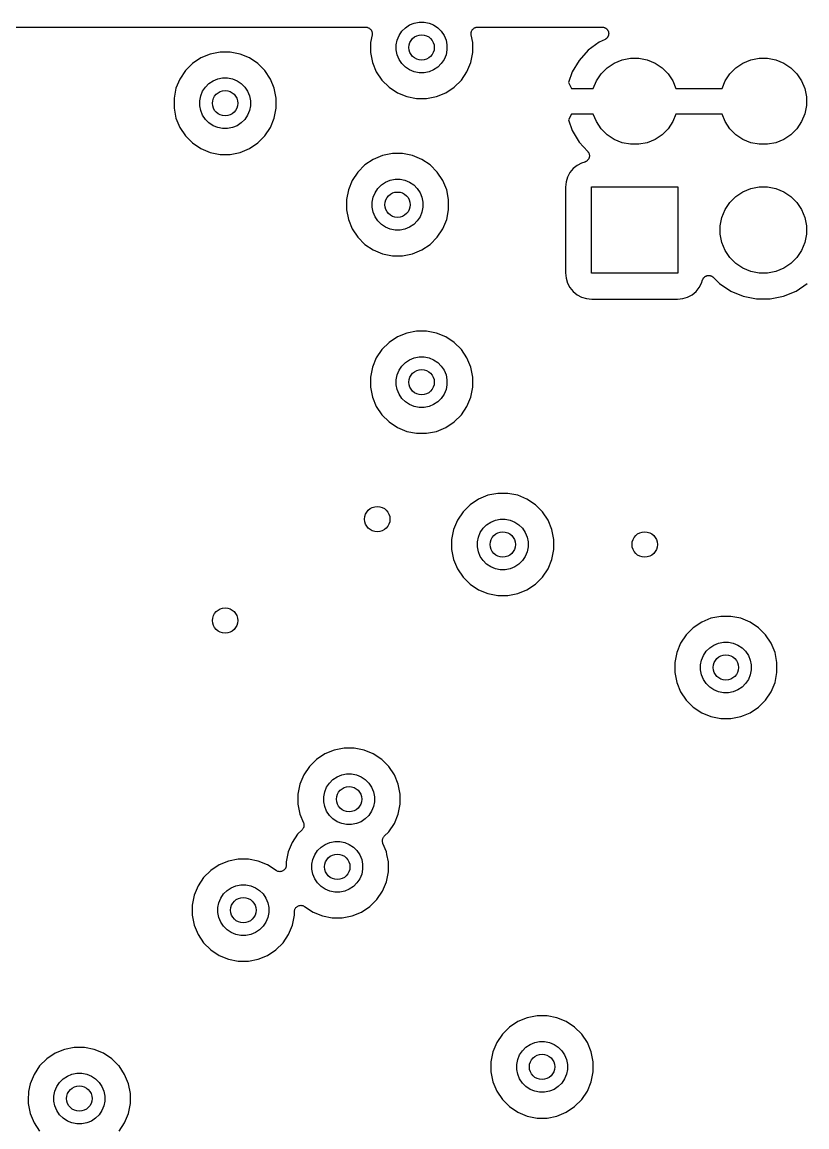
# Model space of a CAD drawing. Extents: x -1.3 to 94.4, y -81.8 to 12.8.
# Drawn here: x 58.12 to 73.6, y -21.68 to 0.1 of the extents above; entities that cross this region are included whole.
import ezdxf

# ---------------------------------------------------------------- set-up
doc = ezdxf.new("R2010")
doc.units = 0
doc.layers.add('BLACK', color=7, linetype='CONTINUOUS')

msp = doc.modelspace()

# ---------------------------------------------------------------- linework, layer by layer
at = {"layer": 'BLACK', "linetype": 'CONTINUOUS'}
for p, q in [((48.877, 0), (64.8971, 0)), ((64.8971, 0), (64.898, -0.000007)), ((65.6813, -0.011625), (65.7632, 0.043094)), ((65.7632, 0.043094), (65.8542, 0.080785)), ((65.8542, 0.080785), (65.9508, 0.1)), ((65.9508, 0.1), (66.0492, 0.1)), ((66.0492, 0.1), (66.1458, 0.080785)), ((66.1458, 0.080785), (66.2368, 0.043094)), ((66.2368, 0.043094), (66.3187, -0.011625)), ((67.0911, -0.001164), (67.1029, 0)), ((67.1029, 0), (69.5619, 0)), ((69.5619, 0), (69.5637, -0.000012)), ((64.898, -0.000007), (64.8981, -0.000005)), ((64.8981, -0.000005), (64.8981, -0.000007)), ((64.8981, -0.000007), (64.8988, -0.000012)), ((64.8988, -0.000012), (64.911, -0.001371)), ((64.911, -0.001371), (64.9227, -0.002617)), ((64.9227, -0.002617), (64.9231, -0.002731)), ((64.9231, -0.002731), (64.9235, -0.002775)), ((64.9235, -0.002775), (64.935, -0.006437)), ((64.935, -0.006437), (64.9464, -0.009967)), ((64.9464, -0.009967), (64.9467, -0.010152)), ((64.9467, -0.010152), (64.9471, -0.01027)), ((64.9471, -0.01027), (64.9576, -0.016057)), ((64.9576, -0.016057), (64.9682, -0.021774)), ((64.9682, -0.021774), (64.9685, -0.022024)), ((64.9685, -0.022024), (64.9688, -0.022211)), ((64.9688, -0.022211), (64.978, -0.029923)), ((64.978, -0.029923), (64.9873, -0.03759)), ((64.9873, -0.03759), (64.9875, -0.037892)), ((64.9875, -0.037892), (64.9878, -0.038143)), ((64.9878, -0.038143), (64.9953, -0.047514)), ((65.0216, -0.151777), (64.992, -0.300721)), ((64.9953, -0.047514), (65.0029, -0.056811)), ((65.0029, -0.056811), (65.0031, -0.057155)), ((65.0031, -0.057155), (65.0033, -0.057459)), ((65.0033, -0.057459), (65.0089, -0.068072)), ((65.0089, -0.068072), (65.0145, -0.078707)), ((65.0145, -0.078707), (65.0146, -0.079083)), ((65.0146, -0.079083), (65.0148, -0.079425)), ((65.0148, -0.079425), (65.0182, -0.090909)), ((65.0182, -0.090909), (65.0217, -0.102441)), ((65.0228, -0.139804), (65.0216, -0.151777)), ((65.0217, -0.102441), (65.0217, -0.102828)), ((65.0217, -0.102828), (65.0218, -0.103203)), ((65.0218, -0.103203), (65.0229, -0.115181)), ((65.0241, -0.127887), (65.0228, -0.139804)), ((65.0229, -0.115181), (65.0241, -0.127111)), ((65.0241, -0.127111), (65.024, -0.127499)), ((65.024, -0.127499), (65.0241, -0.127887)), ((65.5192, -0.254155), (65.5569, -0.163161)), ((65.5569, -0.163161), (65.6116, -0.081269)), ((65.6116, -0.081269), (65.6813, -0.011625)), ((66.3187, -0.011625), (66.3884, -0.081269)), ((66.3884, -0.081269), (66.4431, -0.163161)), ((66.4431, -0.163161), (66.4808, -0.254155)), ((66.9759, -0.125337), (66.9773, -0.113389)), ((66.976, -0.125724), (66.9759, -0.125337)), ((66.9759, -0.126113), (66.976, -0.125724)), ((66.977, -0.138009), (66.9759, -0.126113)), ((66.978, -0.150035), (66.977, -0.138009)), ((66.9773, -0.113389), (66.9785, -0.101463)), ((66.9782, -0.150775), (66.978, -0.150035)), ((66.9782, -0.150797), (66.9782, -0.150775)), ((66.9782, -0.150818), (66.9782, -0.150797)), ((66.9784, -0.151776), (66.9782, -0.150818)), ((67.008, -0.300721), (66.9784, -0.151776)), ((66.9785, -0.101463), (66.9786, -0.101093)), ((66.9786, -0.101093), (66.9787, -0.100703)), ((66.9787, -0.100703), (66.9823, -0.089288)), ((66.9823, -0.089288), (66.9859, -0.077786)), ((66.9859, -0.077786), (66.986, -0.077439)), ((66.986, -0.077439), (66.9862, -0.077071)), ((66.9862, -0.077071), (66.9919, -0.066603)), ((66.9919, -0.066603), (66.9976, -0.055983)), ((66.9976, -0.055983), (66.9979, -0.055682)), ((66.9979, -0.055682), (66.9981, -0.055341)), ((66.9981, -0.055341), (67.0058, -0.046133)), ((67.0058, -0.046133), (67.0134, -0.036885)), ((67.0134, -0.036885), (67.0137, -0.036639)), ((67.0137, -0.036639), (67.014, -0.03634)), ((67.014, -0.03634), (67.0233, -0.028832)), ((67.0233, -0.028832), (67.0327, -0.021219)), ((67.0327, -0.021219), (67.033, -0.021035)), ((67.033, -0.021035), (67.0333, -0.020792)), ((67.0333, -0.020792), (67.0438, -0.015269)), ((67.0438, -0.015269), (67.0545, -0.009583)), ((67.0545, -0.009583), (67.0549, -0.009469)), ((67.0549, -0.009469), (67.0553, -0.00929)), ((67.0553, -0.00929), (67.0668, -0.005895)), ((67.0668, -0.005895), (67.0783, -0.002419)), ((67.0783, -0.002419), (67.0786, -0.002381)), ((67.0786, -0.002381), (67.079, -0.00227)), ((67.079, -0.00227), (67.0911, -0.001164)), ((69.5637, -0.000012), (69.5726, -0.001017)), ((69.5726, -0.001017), (69.5816, -0.00154)), ((69.5816, -0.00154), (69.5849, -0.002395)), ((69.5849, -0.002395), (69.5883, -0.002775)), ((69.5883, -0.002775), (69.5969, -0.0055)), ((69.5969, -0.0055), (69.6056, -0.007759)), ((69.6056, -0.007759), (69.6087, -0.009239)), ((69.6087, -0.009239), (69.6119, -0.01027)), ((69.6119, -0.01027), (69.6198, -0.014605)), ((69.6198, -0.014605), (69.6279, -0.018519)), ((69.6279, -0.018519), (69.6307, -0.020571)), ((69.6307, -0.020571), (69.6337, -0.022211)), ((69.6337, -0.022211), (69.6405, -0.027992)), ((69.6405, -0.027992), (69.6478, -0.033412)), ((69.6514, -0.217115), (69.6444, -0.222813)), ((69.6478, -0.033412), (69.65, -0.035954)), ((69.65, -0.035954), (69.6526, -0.038143)), ((69.6536, -0.214488), (69.6514, -0.217115)), ((69.6526, -0.038143), (69.6583, -0.045158)), ((69.6561, -0.212195), (69.6536, -0.214488)), ((69.6615, -0.204955), (69.6561, -0.212195)), ((69.6583, -0.045158), (69.6643, -0.05187)), ((69.6672, -0.198017), (69.6615, -0.204955)), ((69.6643, -0.05187), (69.666, -0.054803)), ((69.666, -0.054803), (69.6682, -0.057459)), ((69.6688, -0.19502), (69.6672, -0.198017)), ((69.6682, -0.057459), (69.6723, -0.065435)), ((69.6708, -0.192279), (69.6688, -0.19502)), ((69.6747, -0.184136), (69.6708, -0.192279)), ((69.6723, -0.065435), (69.6769, -0.073189)), ((69.679, -0.176214), (69.6747, -0.184136)), ((69.6769, -0.073189), (69.6781, -0.076409)), ((69.6781, -0.076409), (69.6797, -0.079425)), ((69.68, -0.172957), (69.679, -0.176214)), ((69.6797, -0.079425), (69.6822, -0.08805)), ((69.6814, -0.169875), (69.68, -0.172957)), ((69.6836, -0.16114), (69.6814, -0.169875)), ((69.6822, -0.08805), (69.6852, -0.096558)), ((69.6863, -0.152537), (69.6836, -0.16114)), ((69.6852, -0.096558), (69.6857, -0.099939)), ((69.6857, -0.099939), (69.6867, -0.103203)), ((69.6867, -0.149146), (69.6863, -0.152537)), ((69.6867, -0.103203), (69.6875, -0.112155)), ((69.6875, -0.145839), (69.6867, -0.149146)), ((69.6875, -0.112155), (69.6888, -0.121086)), ((69.688, -0.136839), (69.6875, -0.145839)), ((69.6889, -0.127887), (69.688, -0.136839)), ((69.6888, -0.121086), (69.6886, -0.124496)), ((69.6886, -0.124496), (69.6889, -0.127887)), ((64.992, -0.300721), (64.992, -0.499279)), ((65.5, -0.350754), (65.5192, -0.254155)), ((65.5, -0.449246), (65.5, -0.350754)), ((66.4808, -0.254155), (66.5, -0.350754)), ((66.5, -0.350754), (66.5, -0.449246)), ((67.008, -0.499279), (67.008, -0.300721)), ((69.499, -0.297639), (69.2857, -0.456733)), ((69.6165, -0.241658), (69.499, -0.297639)), ((69.6242, -0.237011), (69.6165, -0.241658)), ((69.6322, -0.232781), (69.6242, -0.237011)), ((69.6348, -0.230623), (69.6322, -0.232781)), ((69.6377, -0.228866), (69.6348, -0.230623)), ((69.6444, -0.222813), (69.6377, -0.228866)), ((61.6475, -0.606723), (61.4824, -0.717038)), ((61.831, -0.530736), (61.6475, -0.606723)), ((62.0257, -0.492), (61.831, -0.530736)), ((62.2243, -0.492), (62.0257, -0.492)), ((62.419, -0.530736), (62.2243, -0.492)), ((62.6025, -0.606722), (62.419, -0.530736)), ((62.7676, -0.717033), (62.6025, -0.606722)), ((64.992, -0.499279), (65.0307, -0.694022)), ((65.5192, -0.545845), (65.5, -0.449246)), ((65.5569, -0.636839), (65.5192, -0.545845)), ((65.6116, -0.718731), (65.5569, -0.636839)), ((66.4431, -0.636839), (66.3884, -0.718731)), ((66.4808, -0.545845), (66.4431, -0.636839)), ((66.5, -0.449246), (66.4808, -0.545845)), ((66.9693, -0.694022), (67.008, -0.499279)), ((69.2857, -0.456733), (69.1075, -0.654386)), ((69.7974, -0.70674), (69.9521, -0.642665)), ((69.9521, -0.642665), (70.1163, -0.61)), ((70.1163, -0.61), (70.2837, -0.61)), ((70.2837, -0.61), (70.4479, -0.642665)), ((70.4479, -0.642665), (70.6026, -0.70674)), ((72.3374, -0.70674), (72.4921, -0.642665)), ((72.4921, -0.642665), (72.6563, -0.61)), ((72.6563, -0.61), (72.8237, -0.61)), ((72.8237, -0.61), (72.9879, -0.642665)), ((72.9879, -0.642665), (73.1426, -0.70674)), ((61.342, -0.857441), (61.2317, -1.02253)), ((61.4824, -0.717038), (61.342, -0.857441)), ((62.908, -0.857435), (62.7676, -0.717033)), ((63.0183, -1.02253), (62.908, -0.857435)), ((65.0307, -0.694022), (65.1067, -0.877466)), ((65.6813, -0.788375), (65.6116, -0.718731)), ((65.7632, -0.843094), (65.6813, -0.788375)), ((65.8542, -0.880785), (65.7632, -0.843094)), ((66.2368, -0.843094), (66.1458, -0.880785)), ((66.3187, -0.788375), (66.2368, -0.843094)), ((66.3884, -0.718731), (66.3187, -0.788375)), ((66.8933, -0.877468), (66.9693, -0.694022)), ((69.1075, -0.654386), (68.9714, -0.882991)), ((69.5398, -0.918156), (69.6582, -0.799762)), ((69.6582, -0.799762), (69.7974, -0.70674)), ((70.6026, -0.70674), (70.7418, -0.799762)), ((70.7418, -0.799762), (70.8602, -0.918156)), ((72.0798, -0.918156), (72.1982, -0.799762)), ((72.1982, -0.799762), (72.3374, -0.70674)), ((73.1426, -0.70674), (73.2818, -0.799762)), ((73.2818, -0.799762), (73.4002, -0.918156)), ((61.2317, -1.02253), (61.1557, -1.20598)), ((61.8063, -1.11162), (61.8882, -1.05691)), ((61.8882, -1.05691), (61.9792, -1.01921)), ((61.9792, -1.01921), (62.0758, -1)), ((62.0758, -1), (62.1742, -1)), ((62.1742, -1), (62.2708, -1.01921)), ((62.2708, -1.01921), (62.3618, -1.05691)), ((62.3618, -1.05691), (62.4437, -1.11162)), ((63.0943, -1.20598), (63.0183, -1.02253)), ((65.1067, -0.877466), (65.217, -1.04256)), ((65.217, -1.04256), (65.3574, -1.18296)), ((65.9508, -0.9), (65.8542, -0.880785)), ((66.0492, -0.9), (65.9508, -0.9)), ((66.1458, -0.880785), (66.0492, -0.9)), ((66.6426, -1.18297), (66.783, -1.04256)), ((66.783, -1.04256), (66.8933, -0.877468)), ((68.9714, -0.882991), (68.8968, -1.09324)), ((69.3852, -1.206), (69.4467, -1.05737)), ((69.4467, -1.05737), (69.5398, -0.918156)), ((70.8602, -0.918156), (70.9533, -1.05737)), ((70.9533, -1.05737), (71.0148, -1.206)), ((71.9252, -1.206), (71.9867, -1.05737)), ((71.9867, -1.05737), (72.0798, -0.918156)), ((73.4002, -0.918156), (73.4933, -1.05737)), ((73.4933, -1.05737), (73.5573, -1.21206)), ((61.1557, -1.20598), (61.117, -1.40072)), ((61.6442, -1.35415), (61.6819, -1.26316)), ((61.6819, -1.26316), (61.7366, -1.18127)), ((61.7366, -1.18127), (61.8063, -1.11162)), ((62.4437, -1.11162), (62.5134, -1.18127)), ((62.5134, -1.18127), (62.5681, -1.26316)), ((62.5681, -1.26316), (62.6058, -1.35415)), ((63.133, -1.40072), (63.0943, -1.20598)), ((65.3574, -1.18296), (65.5225, -1.29328)), ((65.5225, -1.29328), (65.706, -1.36926)), ((66.294, -1.36926), (66.4775, -1.29328)), ((66.4775, -1.29328), (66.6426, -1.18297)), ((68.8968, -1.09324), (68.956, -1.206)), ((68.956, -1.206), (69.3852, -1.206)), ((71.0148, -1.206), (71.9252, -1.206)), ((73.5573, -1.21206), (73.59, -1.37628)), ((61.117, -1.40072), (61.117, -1.59928)), ((61.625, -1.45075), (61.6442, -1.35415)), ((61.625, -1.54925), (61.625, -1.45075)), ((62.6058, -1.35415), (62.625, -1.45075)), ((62.625, -1.45075), (62.625, -1.54925)), ((63.133, -1.59928), (63.133, -1.40072)), ((65.706, -1.36926), (65.9007, -1.408)), ((65.9007, -1.408), (66.0993, -1.408)), ((66.0993, -1.408), (66.294, -1.36926)), ((73.59, -1.37628), (73.59, -1.54372)), ((61.117, -1.59928), (61.1557, -1.79402)), ((61.6442, -1.64585), (61.625, -1.54925)), ((61.6819, -1.73684), (61.6442, -1.64585)), ((61.7366, -1.81873), (61.6819, -1.73684)), ((62.5681, -1.73684), (62.5134, -1.81873)), ((62.6058, -1.64585), (62.5681, -1.73684)), ((62.625, -1.54925), (62.6058, -1.64585)), ((63.0943, -1.79402), (63.133, -1.59928)), ((68.956, -1.714), (68.8968, -1.82676)), ((69.3852, -1.714), (68.956, -1.714)), ((69.4467, -1.86263), (69.3852, -1.714)), ((71.0148, -1.714), (70.9533, -1.86263)), ((71.9252, -1.714), (71.0148, -1.714)), ((71.9867, -1.86263), (71.9252, -1.714)), ((73.5573, -1.70794), (73.4933, -1.86263)), ((73.59, -1.54372), (73.5573, -1.70794)), ((61.1557, -1.79402), (61.2317, -1.97747)), ((61.8063, -1.88837), (61.7366, -1.81873)), ((61.8882, -1.94309), (61.8063, -1.88837)), ((61.9792, -1.98079), (61.8882, -1.94309)), ((62.3618, -1.94309), (62.2708, -1.98079)), ((62.4437, -1.88837), (62.3618, -1.94309)), ((62.5134, -1.81873), (62.4437, -1.88837)), ((63.0183, -1.97747), (63.0943, -1.79402)), ((68.8968, -1.82676), (68.9714, -2.03701)), ((69.5398, -2.00184), (69.4467, -1.86263)), ((70.9533, -1.86263), (70.8602, -2.00184)), ((72.0798, -2.00184), (71.9867, -1.86263)), ((73.4933, -1.86263), (73.4002, -2.00184)), ((61.2317, -1.97747), (61.342, -2.14256)), ((61.342, -2.14256), (61.4824, -2.28296)), ((62.0758, -2), (61.9792, -1.98079)), ((62.1742, -2), (62.0758, -2)), ((62.2708, -1.98079), (62.1742, -2)), ((62.7676, -2.28297), (62.908, -2.14256)), ((62.908, -2.14256), (63.0183, -1.97747)), ((68.9714, -2.03701), (69.1075, -2.26561)), ((69.6582, -2.12024), (69.5398, -2.00184)), ((69.7974, -2.21326), (69.6582, -2.12024)), ((70.7418, -2.12024), (70.6026, -2.21326)), ((70.8602, -2.00184), (70.7418, -2.12024)), ((72.1982, -2.12024), (72.0798, -2.00184)), ((72.3374, -2.21326), (72.1982, -2.12024)), ((73.2818, -2.12024), (73.1426, -2.21326)), ((73.4002, -2.00184), (73.2818, -2.12024)), ((61.4824, -2.28296), (61.6475, -2.39328)), ((61.6475, -2.39328), (61.831, -2.46926)), ((62.419, -2.46926), (62.6025, -2.39328)), ((62.6025, -2.39328), (62.7676, -2.28297)), ((69.1075, -2.26561), (69.276, -2.45247)), ((69.9521, -2.27733), (69.7974, -2.21326)), ((70.1163, -2.31), (69.9521, -2.27733)), ((70.2837, -2.31), (70.1163, -2.31)), ((70.4479, -2.27733), (70.2837, -2.31)), ((70.6026, -2.21326), (70.4479, -2.27733)), ((72.4921, -2.27733), (72.3374, -2.21326)), ((72.6563, -2.31), (72.4921, -2.27733)), ((72.8237, -2.31), (72.6563, -2.31)), ((72.9879, -2.27733), (72.8237, -2.31)), ((73.1426, -2.21326), (72.9879, -2.27733)), ((61.831, -2.46926), (62.0257, -2.508)), ((62.0257, -2.508), (62.2243, -2.508)), ((62.2243, -2.508), (62.419, -2.46926)), ((65.0475, -2.60672), (64.8824, -2.71704)), ((65.231, -2.53074), (65.0475, -2.60672)), ((65.4257, -2.492), (65.231, -2.53074)), ((65.6243, -2.492), (65.4257, -2.492)), ((65.819, -2.53074), (65.6243, -2.492)), ((66.0025, -2.60672), (65.819, -2.53074)), ((66.1676, -2.71703), (66.0025, -2.60672)), ((69.276, -2.45247), (69.2771, -2.4538)), ((69.2771, -2.4538), (69.2787, -2.45593)), ((69.2787, -2.45593), (69.2805, -2.45779)), ((69.2805, -2.45779), (69.2859, -2.46598)), ((69.2879, -2.6059), (69.2828, -2.61423)), ((69.2859, -2.46598), (69.2916, -2.47394)), ((69.2934, -2.59776), (69.2879, -2.6059)), ((69.2916, -2.47394), (69.2927, -2.47633)), ((69.2927, -2.47633), (69.2941, -2.47852)), ((69.2944, -2.59534), (69.2934, -2.59776)), ((69.2941, -2.47852), (69.2978, -2.48758)), ((69.2958, -2.59311), (69.2944, -2.59534)), ((69.2992, -2.58393), (69.2958, -2.59311)), ((69.2978, -2.48758), (69.3018, -2.49651)), ((69.303, -2.5749), (69.2992, -2.58393)), ((69.3018, -2.49651), (69.3024, -2.49906)), ((69.3024, -2.49906), (69.3034, -2.50148)), ((69.3035, -2.57233), (69.303, -2.5749)), ((69.3034, -2.50148), (69.3053, -2.51111)), ((69.3044, -2.56988), (69.3035, -2.57233)), ((69.306, -2.5602), (69.3044, -2.56988)), ((69.3053, -2.51111), (69.3075, -2.52064)), ((69.3079, -2.55061), (69.306, -2.5602)), ((69.3075, -2.52064), (69.3076, -2.52325)), ((69.3076, -2.52325), (69.3081, -2.52583)), ((69.308, -2.54799), (69.3079, -2.55061)), ((69.3081, -2.52583), (69.308, -2.53562)), ((69.308, -2.53562), (69.3084, -2.54541)), ((69.3084, -2.54541), (69.308, -2.54799)), ((64.8824, -2.71704), (64.742, -2.85744)), ((66.308, -2.85743), (66.1676, -2.71703)), ((68.9891, -2.78905), (68.9256, -2.8664)), ((69.0664, -2.72557), (68.9891, -2.78905)), ((69.1547, -2.6784), (69.0664, -2.72557)), ((69.2185, -2.65903), (69.1547, -2.6784)), ((69.2209, -2.65803), (69.2185, -2.65903)), ((69.2235, -2.65741), (69.2209, -2.65803)), ((69.2324, -2.6533), (69.2235, -2.65741)), ((69.2414, -2.64956), (69.2324, -2.6533)), ((69.2436, -2.64811), (69.2414, -2.64956)), ((69.246, -2.64701), (69.2436, -2.64811)), ((69.2539, -2.64123), (69.246, -2.64701)), ((69.262, -2.63581), (69.2539, -2.64123)), ((69.2639, -2.63397), (69.262, -2.63581)), ((69.266, -2.63243), (69.2639, -2.63397)), ((69.2726, -2.62524), (69.266, -2.63243)), ((69.2796, -2.61833), (69.2726, -2.62524)), ((69.2811, -2.61615), (69.2796, -2.61833)), ((69.2828, -2.61423), (69.2811, -2.61615)), ((64.6317, -3.02253), (64.5557, -3.20598)), ((64.742, -2.85744), (64.6317, -3.02253)), ((65.2882, -3.05691), (65.3792, -3.01921)), ((65.3792, -3.01921), (65.4758, -3)), ((65.4758, -3), (65.5742, -3)), ((65.5742, -3), (65.6708, -3.01921)), ((65.6708, -3.01921), (65.7618, -3.05691)), ((66.4183, -3.02253), (66.308, -2.85743)), ((66.4943, -3.20598), (66.4183, -3.02253)), ((68.8784, -2.95466), (68.8494, -3.05041)), ((68.9256, -2.8664), (68.8784, -2.95466)), ((64.5557, -3.20598), (64.517, -3.40072)), ((65.0442, -3.35415), (65.0819, -3.26316)), ((65.0819, -3.26316), (65.1366, -3.18127)), ((65.1366, -3.18127), (65.2063, -3.11162)), ((65.2063, -3.11162), (65.2882, -3.05691)), ((65.7618, -3.05691), (65.8437, -3.11162)), ((65.8437, -3.11162), (65.9134, -3.18127)), ((65.9134, -3.18127), (65.9681, -3.26316)), ((65.9681, -3.26316), (66.0058, -3.35415)), ((66.533, -3.40072), (66.4943, -3.20598)), ((68.8494, -3.05041), (68.8389, -3.15624)), ((68.8389, -3.15624), (68.8389, -4.84376)), ((69.35, -4.85), (69.35, -3.15)), ((69.35, -3.15), (71.05, -3.15)), ((71.05, -3.15), (71.05, -4.85)), ((72.1982, -3.33976), (72.3374, -3.24674)), ((72.3374, -3.24674), (72.4921, -3.18267)), ((72.4921, -3.18267), (72.6563, -3.15)), ((72.6563, -3.15), (72.8237, -3.15)), ((72.8237, -3.15), (72.9879, -3.18267)), ((72.9879, -3.18267), (73.1426, -3.24674)), ((73.1426, -3.24674), (73.2818, -3.33976)), ((64.517, -3.40072), (64.517, -3.59928)), ((65.025, -3.45075), (65.0442, -3.35415)), ((65.025, -3.54925), (65.025, -3.45075)), ((66.0058, -3.35415), (66.025, -3.45075)), ((66.025, -3.45075), (66.025, -3.54925)), ((66.533, -3.59928), (66.533, -3.40072)), ((71.9867, -3.59737), (72.0798, -3.45816)), ((72.0798, -3.45816), (72.1982, -3.33976)), ((73.2818, -3.33976), (73.4002, -3.45816)), ((73.4002, -3.45816), (73.4933, -3.59737)), ((64.517, -3.59928), (64.5557, -3.79402)), ((65.0442, -3.64585), (65.025, -3.54925)), ((65.0819, -3.73684), (65.0442, -3.64585)), ((66.0058, -3.64585), (65.9681, -3.73684)), ((66.025, -3.54925), (66.0058, -3.64585)), ((66.4943, -3.79402), (66.533, -3.59928)), ((71.9227, -3.75206), (71.9867, -3.59737)), ((73.4933, -3.59737), (73.5573, -3.75206)), ((64.5557, -3.79402), (64.6317, -3.97747)), ((65.1366, -3.81873), (65.0819, -3.73684)), ((65.2063, -3.88837), (65.1366, -3.81873)), ((65.2882, -3.94309), (65.2063, -3.88837)), ((65.8437, -3.88837), (65.7618, -3.94309)), ((65.9134, -3.81873), (65.8437, -3.88837)), ((65.9681, -3.73684), (65.9134, -3.81873)), ((66.4183, -3.97747), (66.4943, -3.79402)), ((71.89, -3.91628), (71.9227, -3.75206)), ((71.89, -4.08372), (71.89, -3.91628)), ((73.5573, -3.75206), (73.59, -3.91628)), ((73.59, -3.91628), (73.59, -4.08372)), ((64.6317, -3.97747), (64.742, -4.14256)), ((65.3792, -3.98079), (65.2882, -3.94309)), ((65.4758, -4), (65.3792, -3.98079)), ((65.5742, -4), (65.4758, -4)), ((65.6708, -3.98079), (65.5742, -4)), ((65.7618, -3.94309), (65.6708, -3.98079)), ((66.308, -4.14256), (66.4183, -3.97747)), ((71.9227, -4.24794), (71.89, -4.08372)), ((73.59, -4.08372), (73.5573, -4.24794)), ((64.742, -4.14256), (64.8824, -4.28296)), ((64.8824, -4.28296), (65.0475, -4.39328)), ((66.0025, -4.39328), (66.1676, -4.28297)), ((66.1676, -4.28297), (66.308, -4.14256)), ((71.9867, -4.40263), (71.9227, -4.24794)), ((73.5573, -4.24794), (73.4933, -4.40263)), ((65.0475, -4.39328), (65.231, -4.46926)), ((65.231, -4.46926), (65.4257, -4.508)), ((65.4257, -4.508), (65.6243, -4.508)), ((65.6243, -4.508), (65.819, -4.46926)), ((65.819, -4.46926), (66.0025, -4.39328)), ((72.0798, -4.54184), (71.9867, -4.40263)), ((72.1982, -4.66024), (72.0798, -4.54184)), ((73.4002, -4.54184), (73.2818, -4.66024)), ((73.4933, -4.40263), (73.4002, -4.54184)), ((72.3374, -4.75326), (72.1982, -4.66024)), ((72.4921, -4.81733), (72.3374, -4.75326)), ((73.1426, -4.75326), (72.9879, -4.81733)), ((73.2818, -4.66024), (73.1426, -4.75326)), ((68.8389, -4.84376), (68.8494, -4.94959)), ((68.8494, -4.94959), (68.8784, -5.04534)), ((71.05, -4.85), (69.35, -4.85)), ((71.5216, -5.04534), (71.54, -4.98475)), ((71.54, -4.98475), (71.5405, -4.98306)), ((71.5405, -4.98306), (71.5428, -4.97763)), ((71.5428, -4.97763), (71.5446, -4.972)), ((71.5446, -4.972), (71.5477, -4.96628)), ((71.5477, -4.96628), (71.5503, -4.96029)), ((71.5503, -4.96029), (71.5536, -4.95542)), ((71.5536, -4.95542), (71.5565, -4.95024)), ((71.5565, -4.95024), (71.5606, -4.94523)), ((71.5606, -4.94523), (71.5643, -4.93986)), ((71.5643, -4.93986), (71.5686, -4.93573)), ((71.5686, -4.93573), (71.5723, -4.93119)), ((71.5723, -4.93119), (71.5774, -4.92709)), ((71.5774, -4.92709), (71.5821, -4.92254)), ((71.5821, -4.92254), (71.587, -4.91932)), ((71.587, -4.91932), (71.5916, -4.91559)), ((71.5916, -4.91559), (71.5974, -4.91255)), ((71.5974, -4.91255), (71.6028, -4.90899)), ((71.6028, -4.90899), (71.6083, -4.90679)), ((71.6083, -4.90679), (71.6135, -4.90403)), ((71.6135, -4.90403), (71.6198, -4.90218)), ((71.6198, -4.90218), (71.6258, -4.89974)), ((71.6258, -4.89974), (71.6316, -4.89864)), ((71.6316, -4.89864), (71.6373, -4.89695)), ((71.6373, -4.89695), (71.6438, -4.89634)), ((71.6438, -4.89634), (71.6502, -4.89513)), ((71.6502, -4.89513), (71.6561, -4.89518)), ((71.6561, -4.89518), (71.662, -4.89462)), ((71.662, -4.89462), (71.6684, -4.89528)), ((71.6684, -4.89528), (71.675, -4.89533)), ((71.675, -4.89533), (71.6807, -4.89653)), ((71.6807, -4.89653), (71.6866, -4.89712)), ((71.6866, -4.89712), (71.6928, -4.89903)), ((71.6928, -4.89903), (71.6992, -4.90035)), ((71.6992, -4.90035), (71.7047, -4.90265)), ((71.7047, -4.90265), (71.7103, -4.90437)), ((71.7103, -4.90437), (71.7161, -4.90745)), ((71.7161, -4.90745), (71.7221, -4.90998)), ((71.7221, -4.90998), (71.727, -4.9133)), ((71.727, -4.9133), (71.7322, -4.91608)), ((71.7322, -4.91608), (71.7372, -4.92022)), ((71.7372, -4.92022), (71.7426, -4.92387)), ((71.7426, -4.92387), (71.7467, -4.92807)), ((71.7467, -4.92807), (71.7513, -4.93182)), ((71.7513, -4.93182), (71.8743, -5.05483)), ((72.6563, -4.85), (72.4921, -4.81733)), ((72.8237, -4.85), (72.6563, -4.85)), ((72.9879, -4.81733), (72.8237, -4.85)), ((68.8784, -5.04534), (68.9256, -5.1336)), ((68.9256, -5.1336), (68.9891, -5.21095)), ((68.9891, -5.21095), (69.0664, -5.27443)), ((71.3336, -5.27443), (71.4109, -5.21095)), ((71.4109, -5.21095), (71.4744, -5.1336)), ((71.4744, -5.1336), (71.5216, -5.04534)), ((71.8743, -5.05483), (72.0967, -5.20344)), ((72.0967, -5.20344), (72.3439, -5.30581)), ((73.1361, -5.30581), (73.3833, -5.20344)), ((73.3833, -5.20344), (73.6057, -5.05483)), ((69.0664, -5.27443), (69.1547, -5.3216)), ((69.1547, -5.3216), (69.2504, -5.35065)), ((69.2504, -5.35065), (69.3562, -5.36107)), ((69.3562, -5.36107), (71.0438, -5.36107)), ((71.0438, -5.36107), (71.1496, -5.35065)), ((71.1496, -5.35065), (71.2453, -5.3216)), ((71.2453, -5.3216), (71.3336, -5.27443)), ((72.3439, -5.30581), (72.6063, -5.358)), ((72.6063, -5.358), (72.8738, -5.358)), ((72.8738, -5.358), (73.1361, -5.30581)), ((65.706, -6.03074), (65.5225, -6.10672)), ((65.9007, -5.992), (65.706, -6.03074)), ((66.0993, -5.992), (65.9007, -5.992)), ((66.294, -6.03074), (66.0993, -5.992)), ((66.4775, -6.10672), (66.294, -6.03074)), ((65.3574, -6.21704), (65.217, -6.35744)), ((65.5225, -6.10672), (65.3574, -6.21704)), ((66.6426, -6.21703), (66.4775, -6.10672)), ((66.783, -6.35743), (66.6426, -6.21703)), ((65.1067, -6.52253), (65.0307, -6.70598)), ((65.217, -6.35744), (65.1067, -6.52253)), ((65.7632, -6.55691), (65.8542, -6.51921)), ((65.8542, -6.51921), (65.9508, -6.5)), ((65.9508, -6.5), (66.0492, -6.5)), ((66.0492, -6.5), (66.1458, -6.51921)), ((66.1458, -6.51921), (66.2368, -6.55691)), ((66.8933, -6.52253), (66.783, -6.35743)), ((66.9693, -6.70598), (66.8933, -6.52253)), ((65.0307, -6.70598), (64.992, -6.90072)), ((65.5569, -6.76316), (65.6116, -6.68127)), ((65.6116, -6.68127), (65.6813, -6.61163)), ((65.6813, -6.61163), (65.7632, -6.55691)), ((66.2368, -6.55691), (66.3187, -6.61163)), ((66.3187, -6.61163), (66.3884, -6.68127)), ((66.3884, -6.68127), (66.4431, -6.76316)), ((67.008, -6.90072), (66.9693, -6.70598)), ((64.992, -6.90072), (64.992, -7.09928)), ((65.5, -6.95075), (65.5192, -6.85415)), ((65.5, -7.04925), (65.5, -6.95075)), ((65.5192, -6.85415), (65.5569, -6.76316)), ((66.4431, -6.76316), (66.4808, -6.85415)), ((66.4808, -6.85415), (66.5, -6.95075)), ((66.5, -6.95075), (66.5, -7.04925)), ((67.008, -7.09928), (67.008, -6.90072)), ((64.992, -7.09928), (65.0307, -7.29402)), ((65.5192, -7.14584), (65.5, -7.04925)), ((65.5569, -7.23684), (65.5192, -7.14584)), ((66.4808, -7.14584), (66.4431, -7.23684)), ((66.5, -7.04925), (66.4808, -7.14584)), ((66.9693, -7.29402), (67.008, -7.09928)), ((65.0307, -7.29402), (65.1067, -7.47747)), ((65.6116, -7.31873), (65.5569, -7.23684)), ((65.6813, -7.38837), (65.6116, -7.31873)), ((65.7632, -7.44309), (65.6813, -7.38837)), ((66.3187, -7.38837), (66.2368, -7.44309)), ((66.3884, -7.31873), (66.3187, -7.38837)), ((66.4431, -7.23684), (66.3884, -7.31873)), ((66.8933, -7.47747), (66.9693, -7.29402)), ((65.1067, -7.47747), (65.217, -7.64256)), ((65.8542, -7.48079), (65.7632, -7.44309)), ((65.9508, -7.5), (65.8542, -7.48079)), ((66.0492, -7.5), (65.9508, -7.5)), ((66.1458, -7.48079), (66.0492, -7.5)), ((66.2368, -7.44309), (66.1458, -7.48079)), ((66.783, -7.64256), (66.8933, -7.47747)), ((65.217, -7.64256), (65.3574, -7.78296)), ((65.3574, -7.78296), (65.5225, -7.89328)), ((66.4775, -7.89328), (66.6426, -7.78297)), ((66.6426, -7.78297), (66.783, -7.64256)), ((65.5225, -7.89328), (65.706, -7.96926)), ((65.706, -7.96926), (65.9007, -8.008)), ((65.9007, -8.008), (66.0993, -8.008)), ((66.0993, -8.008), (66.294, -7.96926)), ((66.294, -7.96926), (66.4775, -7.89328)), ((67.1225, -9.30672), (66.9574, -9.41704)), ((67.306, -9.23074), (67.1225, -9.30672)), ((67.5007, -9.192), (67.306, -9.23074)), ((67.6993, -9.192), (67.5007, -9.192)), ((67.894, -9.23074), (67.6993, -9.192)), ((68.0775, -9.30672), (67.894, -9.23074)), ((68.2426, -9.41703), (68.0775, -9.30672)), ((66.817, -9.55744), (66.7067, -9.72253)), ((66.9574, -9.41704), (66.817, -9.55744)), ((68.383, -9.55743), (68.2426, -9.41703)), ((68.4933, -9.72253), (68.383, -9.55743)), ((66.7067, -9.72253), (66.6307, -9.90598)), ((67.2813, -9.81162), (67.3632, -9.75691)), ((67.3632, -9.75691), (67.4542, -9.71922)), ((67.4542, -9.71922), (67.5508, -9.7)), ((67.5508, -9.7), (67.6492, -9.7)), ((67.6492, -9.7), (67.7458, -9.71922)), ((67.7458, -9.71922), (67.8368, -9.75691)), ((67.8368, -9.75691), (67.9187, -9.81162)), ((68.5693, -9.90598), (68.4933, -9.72253)), ((66.6307, -9.90598), (66.592, -10.1007)), ((67.1192, -10.0542), (67.1569, -9.96316)), ((67.1569, -9.96316), (67.2116, -9.88127)), ((67.2116, -9.88127), (67.2813, -9.81162)), ((67.9187, -9.81162), (67.9884, -9.88127)), ((67.9884, -9.88127), (68.0431, -9.96316)), ((68.0431, -9.96316), (68.0808, -10.0542)), ((68.608, -10.1007), (68.5693, -9.90598)), ((66.592, -10.1007), (66.592, -10.2993)), ((67.1, -10.1508), (67.1192, -10.0542)), ((67.1, -10.2492), (67.1, -10.1508)), ((68.0808, -10.0542), (68.1, -10.1508)), ((68.1, -10.1508), (68.1, -10.2492)), ((68.608, -10.2993), (68.608, -10.1007)), ((66.592, -10.2993), (66.6307, -10.494)), ((67.1192, -10.3458), (67.1, -10.2492)), ((67.1569, -10.4368), (67.1192, -10.3458)), ((67.2116, -10.5187), (67.1569, -10.4368)), ((68.0431, -10.4368), (67.9884, -10.5187)), ((68.0808, -10.3458), (68.0431, -10.4368)), ((68.1, -10.2492), (68.0808, -10.3458)), ((68.5693, -10.494), (68.608, -10.2993)), ((66.6307, -10.494), (66.7067, -10.6775)), ((67.2813, -10.5884), (67.2116, -10.5187)), ((67.3632, -10.6431), (67.2813, -10.5884)), ((67.4542, -10.6808), (67.3632, -10.6431)), ((67.8368, -10.6431), (67.7458, -10.6808)), ((67.9187, -10.5884), (67.8368, -10.6431)), ((67.9884, -10.5187), (67.9187, -10.5884)), ((68.4933, -10.6775), (68.5693, -10.494)), ((66.7067, -10.6775), (66.817, -10.8426)), ((66.817, -10.8426), (66.9574, -10.983)), ((67.5508, -10.7), (67.4542, -10.6808)), ((67.6492, -10.7), (67.5508, -10.7)), ((67.7458, -10.6808), (67.6492, -10.7)), ((68.2426, -10.983), (68.383, -10.8426)), ((68.383, -10.8426), (68.4933, -10.6775)), ((66.9574, -10.983), (67.1225, -11.0933)), ((67.1225, -11.0933), (67.306, -11.1693)), ((67.894, -11.1693), (68.0775, -11.0933)), ((68.0775, -11.0933), (68.2426, -10.983)), ((67.306, -11.1693), (67.5007, -11.208)), ((67.5007, -11.208), (67.6993, -11.208)), ((67.6993, -11.208), (67.894, -11.1693)), ((71.5225, -11.7317), (71.3574, -11.842)), ((71.706, -11.6557), (71.5225, -11.7317)), ((71.9007, -11.617), (71.706, -11.6557)), ((72.0993, -11.617), (71.9007, -11.617)), ((72.294, -11.6557), (72.0993, -11.617)), ((72.4775, -11.7317), (72.294, -11.6557)), ((72.6426, -11.842), (72.4775, -11.7317)), ((71.3574, -11.842), (71.217, -11.9824)), ((72.783, -11.9824), (72.6426, -11.842)), ((71.1067, -12.1475), (71.0307, -12.331)), ((71.217, -11.9824), (71.1067, -12.1475)), ((71.6813, -12.2366), (71.7632, -12.1819)), ((71.7632, -12.1819), (71.8542, -12.1442)), ((71.8542, -12.1442), (71.9508, -12.125)), ((71.9508, -12.125), (72.0492, -12.125)), ((72.0492, -12.125), (72.1458, -12.1442)), ((72.1458, -12.1442), (72.2368, -12.1819)), ((72.2368, -12.1819), (72.3187, -12.2366)), ((72.8933, -12.1475), (72.783, -11.9824)), ((72.9693, -12.331), (72.8933, -12.1475)), ((71.0307, -12.331), (70.992, -12.5257)), ((71.5192, -12.4792), (71.5569, -12.3882)), ((71.5569, -12.3882), (71.6116, -12.3063)), ((71.6116, -12.3063), (71.6813, -12.2366)), ((72.3187, -12.2366), (72.3884, -12.3063)), ((72.3884, -12.3063), (72.4431, -12.3882)), ((72.4431, -12.3882), (72.4808, -12.4792)), ((73.008, -12.5257), (72.9693, -12.331)), ((70.992, -12.5257), (70.992, -12.7243)), ((71.5, -12.5758), (71.5192, -12.4792)), ((71.5, -12.6742), (71.5, -12.5758)), ((72.4808, -12.4792), (72.5, -12.5758)), ((72.5, -12.5758), (72.5, -12.6742)), ((73.008, -12.7243), (73.008, -12.5257)), ((70.992, -12.7243), (71.0307, -12.919)), ((71.5192, -12.7708), (71.5, -12.6742)), ((71.5569, -12.8618), (71.5192, -12.7708)), ((72.4808, -12.7708), (72.4431, -12.8618)), ((72.5, -12.6742), (72.4808, -12.7708)), ((72.9693, -12.919), (73.008, -12.7243)), ((71.0307, -12.919), (71.1067, -13.1025)), ((71.6116, -12.9437), (71.5569, -12.8618)), ((71.6813, -13.0134), (71.6116, -12.9437)), ((71.7632, -13.0681), (71.6813, -13.0134)), ((71.8542, -13.1058), (71.7632, -13.0681)), ((72.2368, -13.0681), (72.1458, -13.1058)), ((72.3187, -13.0134), (72.2368, -13.0681)), ((72.3884, -12.9437), (72.3187, -13.0134)), ((72.4431, -12.8618), (72.3884, -12.9437)), ((72.8933, -13.1025), (72.9693, -12.919)), ((71.1067, -13.1025), (71.217, -13.2676)), ((71.217, -13.2676), (71.3574, -13.408)), ((71.9508, -13.125), (71.8542, -13.1058)), ((72.0492, -13.125), (71.9508, -13.125)), ((72.1458, -13.1058), (72.0492, -13.125)), ((72.6426, -13.408), (72.783, -13.2676)), ((72.783, -13.2676), (72.8933, -13.1025)), ((71.3574, -13.408), (71.5225, -13.5183)), ((72.4775, -13.5183), (72.6426, -13.408)), ((71.5225, -13.5183), (71.706, -13.5943)), ((71.706, -13.5943), (71.9007, -13.633)), ((71.9007, -13.633), (72.0993, -13.633)), ((72.0993, -13.633), (72.294, -13.5943)), ((72.294, -13.5943), (72.3505, -13.5709)), ((72.3505, -13.5709), (72.4775, -13.5183)), ((64.0924, -14.3291), (63.9273, -14.4394)), ((64.2758, -14.2531), (64.0924, -14.3291)), ((64.4706, -14.2144), (64.2758, -14.2531)), ((64.6691, -14.2144), (64.4706, -14.2144)), ((64.8639, -14.2531), (64.6691, -14.2144)), ((65.0473, -14.3291), (64.8639, -14.2531)), ((65.2124, -14.4394), (65.0473, -14.3291)), ((63.7869, -14.5798), (63.6766, -14.7449)), ((63.9273, -14.4394), (63.7869, -14.5798)), ((65.3528, -14.5798), (65.2124, -14.4394)), ((65.4631, -14.7449), (65.3528, -14.5798)), ((63.6766, -14.7449), (63.6006, -14.9283)), ((64.2511, -14.834), (64.333, -14.7793)), ((64.333, -14.7793), (64.424, -14.7416)), ((64.424, -14.7416), (64.5206, -14.7224)), ((64.5206, -14.7224), (64.6191, -14.7224)), ((64.6191, -14.7224), (64.7157, -14.7416)), ((64.7157, -14.7416), (64.8067, -14.7793)), ((64.8067, -14.7793), (64.8886, -14.834)), ((65.5391, -14.9283), (65.4631, -14.7449)), ((63.6006, -14.9283), (63.5619, -15.1231)), ((64.0891, -15.0765), (64.1268, -14.9855)), ((64.1268, -14.9855), (64.1815, -14.9036)), ((64.1815, -14.9036), (64.2511, -14.834)), ((64.8886, -14.834), (64.9582, -14.9036)), ((64.9582, -14.9036), (65.013, -14.9855)), ((65.013, -14.9855), (65.0506, -15.0765)), ((65.5779, -15.1231), (65.5391, -14.9283)), ((63.5619, -15.1231), (63.5619, -15.3216)), ((64.0699, -15.1731), (64.0891, -15.0765)), ((64.0699, -15.2716), (64.0699, -15.1731)), ((65.0506, -15.0765), (65.0699, -15.1731)), ((65.0699, -15.1731), (65.0699, -15.2716)), ((65.5779, -15.3216), (65.5779, -15.1231)), ((63.5619, -15.3216), (63.6006, -15.5164)), ((64.0891, -15.3682), (64.0699, -15.2716)), ((64.1268, -15.4592), (64.0891, -15.3682)), ((64.1815, -15.5411), (64.1268, -15.4592)), ((65.013, -15.4592), (64.9582, -15.5411)), ((65.0506, -15.3682), (65.013, -15.4592)), ((65.0699, -15.2716), (65.0506, -15.3682)), ((65.5391, -15.5164), (65.5779, -15.3216)), ((63.6006, -15.5164), (63.6706, -15.6854)), ((64.2511, -15.6107), (64.1815, -15.5411)), ((64.333, -15.6654), (64.2511, -15.6107)), ((64.424, -15.7031), (64.333, -15.6654)), ((64.8067, -15.6654), (64.7157, -15.7031)), ((64.8886, -15.6107), (64.8067, -15.6654)), ((64.9582, -15.5411), (64.8886, -15.6107)), ((65.4631, -15.6998), (65.5391, -15.5164)), ((63.6431, -15.8238), (63.554, -15.9129)), ((63.6506, -15.8147), (63.6431, -15.8238)), ((63.6582, -15.8056), (63.6506, -15.8147)), ((63.6585, -15.8051), (63.6582, -15.8056)), ((63.6588, -15.8046), (63.6585, -15.8051)), ((63.6644, -15.7942), (63.6588, -15.8046)), ((63.6701, -15.7838), (63.6644, -15.7942)), ((63.6703, -15.7833), (63.6701, -15.7838)), ((63.6705, -15.7828), (63.6703, -15.7833)), ((63.674, -15.7714), (63.6705, -15.7828)), ((63.6706, -15.6854), (63.6708, -15.686)), ((63.6708, -15.686), (63.6709, -15.686)), ((63.6709, -15.686), (63.6709, -15.686)), ((63.6709, -15.686), (63.6713, -15.687)), ((63.6713, -15.687), (63.6746, -15.6984)), ((63.6775, -15.7602), (63.674, -15.7714)), ((63.6746, -15.6984), (63.6779, -15.7098)), ((63.6776, -15.7596), (63.6775, -15.7602)), ((63.6778, -15.7591), (63.6776, -15.7596)), ((63.679, -15.7473), (63.6778, -15.7591)), ((63.6779, -15.7098), (63.678, -15.7103)), ((63.678, -15.7103), (63.6781, -15.7108)), ((63.6781, -15.7108), (63.6792, -15.7227)), ((63.6803, -15.7355), (63.679, -15.7473)), ((63.6792, -15.7227), (63.6803, -15.7344)), ((63.6803, -15.7344), (63.6802, -15.735)), ((63.6802, -15.735), (63.6803, -15.7355)), ((64.5206, -15.7224), (64.424, -15.7031)), ((64.6191, -15.7224), (64.5206, -15.7224)), ((64.7157, -15.7031), (64.6191, -15.7224)), ((65.2637, -15.954), (65.3528, -15.8649)), ((65.3528, -15.8649), (65.4631, -15.6998)), ((63.4437, -16.078), (63.3677, -16.2614)), ((63.554, -15.9129), (63.4437, -16.078)), ((64.0182, -16.1671), (64.1001, -16.1124)), ((64.1001, -16.1124), (64.1911, -16.0747)), ((64.1911, -16.0747), (64.2877, -16.0555)), ((64.2877, -16.0555), (64.3862, -16.0555)), ((64.3862, -16.0555), (64.4828, -16.0747)), ((64.4828, -16.0747), (64.5738, -16.1124)), ((64.5738, -16.1124), (64.6557, -16.1671)), ((65.2265, -16.0423), (65.2278, -16.0306)), ((65.2266, -16.0428), (65.2265, -16.0423)), ((65.2265, -16.0434), (65.2266, -16.0428)), ((65.2276, -16.0551), (65.2265, -16.0434)), ((65.2287, -16.067), (65.2276, -16.0551)), ((65.2278, -16.0306), (65.229, -16.0187)), ((65.2288, -16.0675), (65.2287, -16.067)), ((65.2289, -16.0681), (65.2288, -16.0675)), ((65.2322, -16.0793), (65.2289, -16.0681)), ((65.229, -16.0187), (65.2292, -16.0182)), ((65.2292, -16.0182), (65.2293, -16.0176)), ((65.2293, -16.0176), (65.2328, -16.0064)), ((65.2355, -16.0908), (65.2322, -16.0793)), ((65.2328, -16.0064), (65.2363, -15.995)), ((65.2359, -16.0918), (65.2355, -16.0908)), ((65.236, -16.0918), (65.2359, -16.0918)), ((65.2359, -16.0918), (65.2359, -16.0918)), ((65.2362, -16.0924), (65.236, -16.0918)), ((65.3062, -16.2614), (65.2362, -16.0924)), ((65.2363, -15.995), (65.2365, -15.9945)), ((65.2365, -15.9945), (65.2367, -15.994)), ((65.2367, -15.994), (65.2424, -15.9835)), ((65.2424, -15.9835), (65.248, -15.9732)), ((65.248, -15.9732), (65.2483, -15.9727)), ((65.2483, -15.9727), (65.2486, -15.9723)), ((65.2486, -15.9723), (65.2562, -15.9632)), ((65.2562, -15.9632), (65.2637, -15.954)), ((63.3677, -16.2614), (63.3289, -16.4562)), ((63.8561, -16.4096), (63.8938, -16.3186)), ((63.8938, -16.3186), (63.9486, -16.2367)), ((63.9486, -16.2367), (64.0182, -16.1671)), ((64.6557, -16.1671), (64.7253, -16.2367)), ((64.7253, -16.2367), (64.78, -16.3186)), ((64.78, -16.3186), (64.8177, -16.4096)), ((65.3165, -16.313), (65.3062, -16.2614)), ((65.3449, -16.4562), (65.3165, -16.313)), ((62.0066, -16.5167), (61.8415, -16.627)), ((62.19, -16.4407), (62.0066, -16.5167)), ((62.3848, -16.402), (62.19, -16.4407)), ((62.5833, -16.402), (62.3848, -16.402)), ((62.7781, -16.4407), (62.5833, -16.402)), ((62.9615, -16.5167), (62.7781, -16.4407)), ((63.1314, -16.6302), (62.9615, -16.5167)), ((63.3262, -16.551), (63.3225, -16.5627)), ((63.3263, -16.5505), (63.3262, -16.5507)), ((63.3262, -16.5507), (63.3262, -16.551)), ((63.3276, -16.5386), (63.3263, -16.5505)), ((63.3289, -16.5264), (63.3276, -16.5386)), ((63.3289, -16.4562), (63.3289, -16.5246)), ((63.3289, -16.5246), (63.3289, -16.5258)), ((63.3289, -16.5258), (63.3289, -16.5258)), ((63.3289, -16.5258), (63.3289, -16.5259)), ((63.3289, -16.5259), (63.3289, -16.5264)), ((63.8369, -16.5062), (63.8561, -16.4096)), ((63.8369, -16.6047), (63.8369, -16.5062)), ((64.8177, -16.4096), (64.8369, -16.5062)), ((64.8369, -16.5062), (64.8369, -16.6047)), ((65.3449, -16.6547), (65.3449, -16.4562)), ((61.7011, -16.7674), (61.5908, -16.9325)), ((61.8415, -16.627), (61.7011, -16.7674)), ((63.1421, -16.6359), (63.1314, -16.6302)), ((63.1527, -16.6417), (63.1421, -16.6359)), ((63.153, -16.6418), (63.1527, -16.6417)), ((63.1532, -16.6419), (63.153, -16.6418)), ((63.1647, -16.6454), (63.1532, -16.6419)), ((63.1764, -16.649), (63.1647, -16.6454)), ((63.1767, -16.649), (63.1764, -16.649)), ((63.1769, -16.6491), (63.1767, -16.649)), ((63.189, -16.6503), (63.1769, -16.6491)), ((63.201, -16.6516), (63.189, -16.6503)), ((63.2013, -16.6516), (63.201, -16.6516)), ((63.2016, -16.6516), (63.2013, -16.6516)), ((63.2137, -16.6505), (63.2016, -16.6516)), ((63.2257, -16.6494), (63.2137, -16.6505)), ((63.226, -16.6493), (63.2257, -16.6494)), ((63.2263, -16.6493), (63.226, -16.6493)), ((63.2379, -16.6458), (63.2263, -16.6493)), ((63.2495, -16.6424), (63.2379, -16.6458)), ((63.2498, -16.6422), (63.2495, -16.6424)), ((63.25, -16.6422), (63.2498, -16.6422)), ((63.2608, -16.6365), (63.25, -16.6422)), ((63.2715, -16.6309), (63.2608, -16.6365)), ((63.2717, -16.6307), (63.2715, -16.6309)), ((63.2719, -16.6306), (63.2717, -16.6307)), ((63.2814, -16.6229), (63.2719, -16.6306)), ((63.2908, -16.6154), (63.2814, -16.6229)), ((63.291, -16.6151), (63.2908, -16.6154)), ((63.2912, -16.615), (63.291, -16.6151)), ((63.299, -16.6056), (63.2912, -16.615)), ((63.3067, -16.5964), (63.299, -16.6056)), ((63.3069, -16.5961), (63.3067, -16.5964)), ((63.307, -16.5959), (63.3069, -16.5961)), ((63.3128, -16.5853), (63.307, -16.5959)), ((63.3187, -16.5746), (63.3128, -16.5853)), ((63.3189, -16.5741), (63.3187, -16.5744)), ((63.3187, -16.5744), (63.3187, -16.5746)), ((63.3225, -16.5627), (63.3189, -16.5741)), ((63.8561, -16.7013), (63.8369, -16.6047)), ((63.8938, -16.7923), (63.8561, -16.7013)), ((64.8177, -16.7013), (64.78, -16.7923)), ((64.8369, -16.6047), (64.8177, -16.7013)), ((65.3062, -16.8495), (65.3449, -16.6547)), ((61.5908, -16.9325), (61.5148, -17.116)), ((62.1653, -17.0216), (62.2472, -16.9669)), ((62.2472, -16.9669), (62.3382, -16.9292)), ((62.3382, -16.9292), (62.4348, -16.91)), ((62.4348, -16.91), (62.5333, -16.91)), ((62.5333, -16.91), (62.6299, -16.9292)), ((62.6299, -16.9292), (62.7209, -16.9669)), ((62.7209, -16.9669), (62.8028, -17.0216)), ((63.9486, -16.8742), (63.8938, -16.7923)), ((64.0182, -16.9438), (63.9486, -16.8742)), ((64.1001, -16.9985), (64.0182, -16.9438)), ((64.6557, -16.9438), (64.5738, -16.9985)), ((64.7253, -16.8742), (64.6557, -16.9438)), ((64.78, -16.7923), (64.7253, -16.8742)), ((65.2302, -17.0329), (65.3062, -16.8495)), ((61.5148, -17.116), (61.476, -17.3107)), ((62.0033, -17.2641), (62.041, -17.1732)), ((62.041, -17.1732), (62.0957, -17.0913)), ((62.0957, -17.0913), (62.1653, -17.0216)), ((62.8028, -17.0216), (62.8724, -17.0913)), ((62.8724, -17.0913), (62.9271, -17.1732)), ((62.9271, -17.1732), (62.9648, -17.2641)), ((64.1911, -17.0362), (64.1001, -16.9985)), ((64.2877, -17.0555), (64.1911, -17.0362)), ((64.3862, -17.0555), (64.2877, -17.0555)), ((64.4828, -17.0362), (64.3862, -17.0555)), ((64.5738, -16.9985), (64.4828, -17.0362)), ((64.9795, -17.3384), (65.1199, -17.198)), ((65.1199, -17.198), (65.2302, -17.0329)), ((61.476, -17.3107), (61.476, -17.5093)), ((61.984, -17.3607), (62.0033, -17.2641)), ((61.984, -17.4592), (61.984, -17.3607)), ((62.9648, -17.2641), (62.984, -17.3607)), ((62.984, -17.3607), (62.984, -17.4592)), ((63.4921, -17.4391), (63.4934, -17.4268)), ((63.4934, -17.4268), (63.4947, -17.415)), ((63.4947, -17.415), (63.4948, -17.4147)), ((63.4948, -17.4144), (63.4985, -17.4027)), ((63.4948, -17.4147), (63.4948, -17.4144)), ((63.4985, -17.4027), (63.5021, -17.3913)), ((63.5021, -17.3913), (63.5022, -17.3911)), ((63.5022, -17.3911), (63.5023, -17.3908)), ((63.5023, -17.3908), (63.5082, -17.3801)), ((63.5082, -17.3801), (63.5139, -17.3695)), ((63.5139, -17.3695), (63.5141, -17.3693)), ((63.5141, -17.3693), (63.5143, -17.3691)), ((63.5143, -17.3691), (63.522, -17.3598)), ((63.522, -17.3598), (63.5298, -17.3505)), ((63.5298, -17.3505), (63.53, -17.3503)), ((63.53, -17.3503), (63.5302, -17.3501)), ((63.5302, -17.3501), (63.5396, -17.3426)), ((63.5396, -17.3426), (63.549, -17.3349)), ((63.549, -17.3349), (63.5493, -17.3347)), ((63.5493, -17.3347), (63.5495, -17.3346)), ((63.5495, -17.3346), (63.5602, -17.329)), ((63.5602, -17.329), (63.571, -17.3233)), ((63.571, -17.3233), (63.5712, -17.3232)), ((63.5712, -17.3232), (63.5715, -17.3231)), ((63.5715, -17.3231), (63.5831, -17.3197)), ((63.5831, -17.3197), (63.5947, -17.3162)), ((63.5947, -17.3162), (63.595, -17.3162)), ((63.595, -17.3162), (63.5953, -17.3161)), ((63.5953, -17.3161), (63.6073, -17.315)), ((63.6073, -17.315), (63.6194, -17.3138)), ((63.6194, -17.3138), (63.6197, -17.3139)), ((63.6197, -17.3139), (63.6199, -17.3138)), ((63.6199, -17.3138), (63.632, -17.3151)), ((63.632, -17.3151), (63.644, -17.3163)), ((63.644, -17.3163), (63.6443, -17.3164)), ((63.6443, -17.3164), (63.6446, -17.3164)), ((63.6446, -17.3164), (63.6562, -17.32)), ((63.6562, -17.32), (63.6677, -17.3235)), ((63.6677, -17.3235), (63.668, -17.3237)), ((63.668, -17.3237), (63.6683, -17.3238)), ((63.6683, -17.3238), (63.6789, -17.3295)), ((63.6789, -17.3295), (63.6896, -17.3352)), ((63.6896, -17.3352), (63.8595, -17.4487)), ((64.8144, -17.4487), (64.9795, -17.3384)), ((61.476, -17.5093), (61.5148, -17.704)), ((62.0033, -17.5558), (61.984, -17.4592)), ((62.041, -17.6468), (62.0033, -17.5558)), ((62.9648, -17.5558), (62.9271, -17.6468)), ((62.984, -17.4592), (62.9648, -17.5558)), ((63.4533, -17.704), (63.492, -17.5093)), ((63.492, -17.4408), (63.4921, -17.4396)), ((63.492, -17.5093), (63.492, -17.4408)), ((63.4921, -17.4396), (63.4921, -17.4391)), ((63.4921, -17.4396), (63.4921, -17.4396)), ((63.4921, -17.4396), (63.4921, -17.4396)), ((63.8595, -17.4487), (64.0429, -17.5247)), ((64.0429, -17.5247), (64.2377, -17.5635)), ((64.2377, -17.5635), (64.4362, -17.5635)), ((64.4362, -17.5635), (64.631, -17.5247)), ((64.631, -17.5247), (64.8144, -17.4487)), ((61.5148, -17.704), (61.5908, -17.8875)), ((62.0957, -17.7287), (62.041, -17.6468)), ((62.1653, -17.7984), (62.0957, -17.7287)), ((62.2472, -17.8531), (62.1653, -17.7984)), ((62.3382, -17.8908), (62.2472, -17.8531)), ((62.7209, -17.8531), (62.6299, -17.8908)), ((62.8028, -17.7984), (62.7209, -17.8531)), ((62.8724, -17.7287), (62.8028, -17.7984)), ((62.9271, -17.6468), (62.8724, -17.7287)), ((63.3773, -17.8875), (63.4533, -17.704)), ((61.5908, -17.8875), (61.7011, -18.0525)), ((61.7011, -18.0525), (61.8415, -18.193)), ((62.4348, -17.91), (62.3382, -17.8908)), ((62.5333, -17.91), (62.4348, -17.91)), ((62.6299, -17.8908), (62.5333, -17.91)), ((63.1266, -18.193), (63.267, -18.0526)), ((63.267, -18.0526), (63.3773, -17.8875)), ((61.8415, -18.193), (62.0066, -18.3033)), ((62.9615, -18.3033), (63.1266, -18.193)), ((62.0066, -18.3033), (62.19, -18.3793)), ((62.19, -18.3793), (62.3848, -18.418)), ((62.3848, -18.418), (62.5833, -18.418)), ((62.5833, -18.418), (62.7781, -18.3793)), ((62.7781, -18.3793), (62.9615, -18.3033)), ((68.081, -19.5307), (67.8975, -19.6067)), ((68.2757, -19.492), (68.081, -19.5307)), ((68.4743, -19.492), (68.2757, -19.492)), ((68.669, -19.5307), (68.4743, -19.492)), ((68.8525, -19.6067), (68.669, -19.5307)), ((67.7324, -19.717), (67.592, -19.8574)), ((67.8975, -19.6067), (67.7324, -19.717)), ((69.0176, -19.717), (68.8525, -19.6067)), ((69.158, -19.8574), (69.0176, -19.717)), ((67.4817, -20.0225), (67.4057, -20.206)), ((67.592, -19.8574), (67.4817, -20.0225)), ((68.1382, -20.0569), (68.2292, -20.0192)), ((68.2292, -20.0192), (68.3258, -20)), ((68.3258, -20), (68.4242, -20)), ((68.4242, -20), (68.5208, -20.0192)), ((68.5208, -20.0192), (68.6118, -20.0569)), ((69.2683, -20.0225), (69.158, -19.8574)), ((69.3443, -20.206), (69.2683, -20.0225)), ((58.7725, -20.2317), (58.6074, -20.342)), ((58.956, -20.1557), (58.7725, -20.2317)), ((59.1507, -20.117), (58.956, -20.1557)), ((59.3493, -20.117), (59.1507, -20.117)), ((59.544, -20.1557), (59.3493, -20.117)), ((59.7275, -20.2317), (59.544, -20.1557)), ((59.8926, -20.342), (59.7275, -20.2317)), ((67.4057, -20.206), (67.367, -20.4007)), ((67.9319, -20.2632), (67.9866, -20.1813)), ((67.9866, -20.1813), (68.0563, -20.1116)), ((68.0563, -20.1116), (68.1382, -20.0569)), ((68.6118, -20.0569), (68.6937, -20.1116)), ((68.6937, -20.1116), (68.7634, -20.1813)), ((68.7634, -20.1813), (68.8181, -20.2632)), ((69.383, -20.4007), (69.3443, -20.206)), ((58.6074, -20.342), (58.467, -20.4824)), ((60.0285, -20.478), (59.8926, -20.342)), ((67.367, -20.4007), (67.367, -20.5993)), ((67.875, -20.4508), (67.8942, -20.3542)), ((67.875, -20.5492), (67.875, -20.4508)), ((67.8942, -20.3542), (67.9319, -20.2632)), ((68.8181, -20.2632), (68.8558, -20.3542)), ((68.8558, -20.3542), (68.875, -20.4508)), ((68.875, -20.4508), (68.875, -20.5492)), ((69.383, -20.5993), (69.383, -20.4007)), ((58.3567, -20.6475), (58.2807, -20.831)), ((58.467, -20.4824), (58.3567, -20.6475)), ((58.9313, -20.7366), (59.0132, -20.6819)), ((59.0132, -20.6819), (59.1042, -20.6442)), ((59.1042, -20.6442), (59.2008, -20.625)), ((59.2008, -20.625), (59.2992, -20.625)), ((59.2992, -20.625), (59.3958, -20.6442)), ((59.3958, -20.6442), (59.4868, -20.6819)), ((59.4868, -20.6819), (59.5687, -20.7366)), ((60.033, -20.4824), (60.0285, -20.478)), ((60.1433, -20.6475), (60.033, -20.4824)), ((60.2193, -20.831), (60.1433, -20.6475)), ((67.367, -20.5993), (67.4057, -20.794)), ((67.8942, -20.6458), (67.875, -20.5492)), ((67.9319, -20.7368), (67.8942, -20.6458)), ((68.8558, -20.6458), (68.8181, -20.7368)), ((68.875, -20.5492), (68.8558, -20.6458)), ((69.3443, -20.794), (69.383, -20.5993)), ((58.2807, -20.831), (58.25, -20.9855)), ((58.7692, -20.9792), (58.8069, -20.8882)), ((58.8069, -20.8882), (58.8616, -20.8063)), ((58.8616, -20.8063), (58.9313, -20.7366)), ((59.5687, -20.7366), (59.6384, -20.8063)), ((59.6384, -20.8063), (59.6931, -20.8882)), ((59.6931, -20.8882), (59.7308, -20.9792)), ((60.258, -21.0257), (60.2193, -20.831)), ((67.4057, -20.794), (67.4817, -20.9775)), ((67.9866, -20.8187), (67.9319, -20.7368)), ((68.0563, -20.8884), (67.9866, -20.8187)), ((68.1382, -20.9431), (68.0563, -20.8884)), ((68.6937, -20.8884), (68.6118, -20.9431)), ((68.7634, -20.8187), (68.6937, -20.8884)), ((68.8181, -20.7368), (68.7634, -20.8187)), ((69.2683, -20.9775), (69.3443, -20.794)), ((58.25, -21.0492), (58.242, -21.0895)), ((58.242, -21.0895), (58.242, -21.2243)), ((58.25, -20.9855), (58.25, -21.0492)), ((58.75, -21.0758), (58.7692, -20.9792)), ((58.75, -21.1742), (58.75, -21.0758)), ((59.7308, -20.9792), (59.75, -21.0758)), ((59.75, -21.0758), (59.75, -21.1742)), ((60.258, -21.2243), (60.258, -21.0257)), ((67.4817, -20.9775), (67.592, -21.1426)), ((68.2292, -20.9808), (68.1382, -20.9431)), ((68.3258, -21), (68.2292, -20.9808)), ((68.4242, -21), (68.3258, -21)), ((68.5208, -20.9808), (68.4242, -21)), ((68.6118, -20.9431), (68.5208, -20.9808)), ((69.158, -21.1426), (69.2683, -20.9775)), ((58.242, -21.2243), (58.2807, -21.419)), ((58.7692, -21.2708), (58.75, -21.1742)), ((58.8069, -21.3618), (58.7692, -21.2708)), ((59.7308, -21.2708), (59.6931, -21.3618)), ((59.75, -21.1742), (59.7308, -21.2708)), ((60.2193, -21.419), (60.258, -21.2243)), ((67.592, -21.1426), (67.7324, -21.283)), ((67.7324, -21.283), (67.8975, -21.3933)), ((68.8525, -21.3933), (69.0176, -21.283)), ((69.0176, -21.283), (69.158, -21.1426)), ((58.2807, -21.419), (58.3567, -21.6025)), ((58.8616, -21.4437), (58.8069, -21.3618)), ((58.9313, -21.5134), (58.8616, -21.4437)), ((59.0132, -21.5681), (58.9313, -21.5134)), ((59.5687, -21.5134), (59.4868, -21.5681)), ((59.6384, -21.4437), (59.5687, -21.5134)), ((59.6931, -21.3618), (59.6384, -21.4437)), ((60.1433, -21.6025), (60.2193, -21.419)), ((67.8975, -21.3933), (68.081, -21.4693)), ((68.081, -21.4693), (68.2757, -21.508)), ((68.2757, -21.508), (68.4743, -21.508)), ((68.4743, -21.508), (68.669, -21.4693)), ((68.669, -21.4693), (68.8525, -21.3933)), ((58.3567, -21.6025), (58.467, -21.7676)), ((59.1042, -21.6058), (59.0132, -21.5681)), ((59.2008, -21.625), (59.1042, -21.6058)), ((59.2992, -21.625), (59.2008, -21.625)), ((59.3958, -21.6058), (59.2992, -21.625)), ((59.4868, -21.5681), (59.3958, -21.6058)), ((60.033, -21.7676), (60.1433, -21.6025))]:
    msp.add_line(p, q, dxfattribs=at)
at = {"layer": 'BLACK'}
for centre in [(66, -0.4), (62.125, -1.5), (65.525, -3.5), (66, -7), (65.125, -9.7), (67.6, -10.2), (70.4, -10.2), (62.125, -11.7), (72, -12.625), (64.5699, -15.2224), (64.3369, -16.5555), (62.484, -17.41), (68.375, -20.5), (59.25, -21.125)]:
    msp.add_circle(centre, 0.25, dxfattribs=at)

doc.saveas('drawing.dxf')
